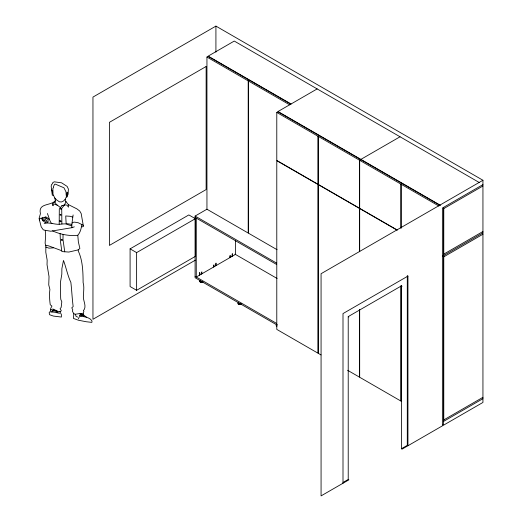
<?xml version="1.0" encoding="UTF-8"?>
<svg xmlns="http://www.w3.org/2000/svg" width="522" height="522" viewBox="0 0 522 522"><rect width="100%" height="100%" fill="white"/><g stroke="black" fill="none" stroke-linecap="round" stroke-linejoin="round"><path stroke-width="0.78" d="M51.534 190.08L52.154 190.289C52.05 194.067 55.038 196.964 55.391 200.598C50.915 206.17 37.832 202.693 40.442 213.681L39.059 218.477L41.212 226.868L43.274 229.804L45.238 230.319L45.655 235.181L45.12 243.213L45.871 246.273L45.792 252.178L47.169 260.204L47.026 264.628L49.029 276.582L48.742 284.882L49.897 289.416C49.192 294.473 49.564 299.641 50.236 304.724L51.959 306.133L50.745 308.248L50.51 311.06L49.172 312.639L49.557 314.714L53.407 316.071L61.394 317.05L61.374 314.525L59.854 311.667M63.071 234.398L62.979 239.5L64.754 251.806M44.181 223.377C49.988 221.876 55.88 225.367 61.87 224.003L61.726 208.402L64.121 205.433M50.869 309.872L52.944 309.017L59.058 311.81L60.545 311.549L61.296 310.662L60.082 308.724L61.159 307.412L61.811 301.742L60.787 299.406L60.643 297.442L60.513 281.945L61.818 274.187L61.877 268.66L63.488 260.452C66.15 267.558 67.658 275.649 70.868 282.402C71.782 290.395 72.14 298.688 73.165 306.597L71.762 307.804L72.786 309.82L72.395 311.145L73.804 313.768L73.465 318.446L78.437 320.227L86.221 321.741L91.865 322.374L92.009 321.023C90.038 317.396 85.014 317.011 81.432 316.215L79.337 316.763L78.352 318.805M74.333 226.822L71.977 227.683L71.782 224.76L73.113 214.947M66.757 195.052L67.057 192.22L67.69 192.82L67.658 194.262L67.469 196.644L66.725 197.048L66.314 196.879L66.757 195.052L66.203 195.443L66.02 191.926L63.938 187.783L55.234 184.103L54.595 184.253L53.472 186.543L53.636 187.652L52.866 188.377L52.99 193.205L52.605 192.983M66.314 196.879L65.178 199.339L65.439 201.303L65.863 201.401L65.694 202.614L64.31 205.009L61.85 205.766L59.306 209.048L59.195 224.121M52.487 230.874C60.356 234.398 69.263 236.251 77.791 235.278C80.355 232.499 81.386 228.153 81.765 224.421M39.372 219.958L39.679 218.711L41.186 218.085L42.563 218.248M55.391 200.598L55.13 202.458L56.187 204.219L60.428 207.567M54.575 201.72L54.112 202.751L52.376 203.678L52.376 204.924L53.172 205.753L53.172 204.787L54.02 203.971L57.387 205.283M79.527 315.458L80.427 314.127L80.179 313.474L75.344 314.251L73.804 313.768M67.455 195.554L68.036 194.321L68.402 189.088L67.162 186.439L61.596 182.817L54.197 181.819L52.624 182.752L52.761 183.372L51.456 184.716L51.182 186.341L52.298 195.248L53.466 195.398M65.178 199.339L63.527 200.977L61.57 201.942L59.43 201.818L56.48 199.822L54.875 198.008M80.179 313.474L82.946 313.931L83.481 313.428L83.181 312.848L83.905 311.471L83.331 310.401L84.212 309.611C86.691 304.815 82.287 299.791 83.566 294.78C83.513 290.728 84.368 286.669 83.122 282.643C82.991 272.027 82.835 260.746 78.274 251.056L78.228 249.868L79.873 248.479L78.359 241.856L77.791 235.278M79.82 315.738L80.825 314.955L83.722 315.549M72.186 223.057L73.145 222.333L74.6 222.137L78.28 222.77L82.894 225.086L83.37 226.143L82.763 226.77L81.523 226.789M402.071 286.265L401.418 285.886L401.418 448.757L402.071 449.135L482.941 402.442L482.941 180.26L215.919 26.1L92.955 97.092L92.955 319.281L195.339 260.165M206.947 57.055L208.121 56.376L249.372 80.192L248.198 80.871L206.947 57.055L206.947 209.224L248.198 233.04L248.198 80.871M277.058 249.705L248.394 233.151L248.394 80.988L249.568 80.31L290.819 104.126M317.154 88.916L277.991 111.525L440.268 205.218M276.784 112.452L277.958 111.773L319.21 135.589L318.035 136.268L276.784 112.452L276.784 160.463L318.035 184.279L318.035 136.268M318.231 136.379L319.405 135.7L360.656 159.517L359.482 160.195L318.231 136.379L318.231 184.39L359.482 208.206L359.482 160.195M130.089 248.85L188.833 214.933L195.358 218.698L195.358 256.387L136.62 290.297L130.089 286.532L130.089 248.85L136.62 252.615L195.358 218.698M276.588 324.762L195.097 277.717L195.097 216.062L206.986 209.198M360.885 159.386L400.048 136.777M359.678 160.306L360.852 159.628L402.103 183.444L400.929 184.122L359.678 160.306L359.678 208.317L397.431 230.117M401.124 228.179L401.124 184.24L402.299 183.561L440.053 205.355M482.941 180.26L321.069 273.717L321.069 495.9L348.872 479.848L348.22 479.47L343 482.485M482.941 184.631L443.778 207.241L443.778 421.287L482.941 398.678M443.778 208.598L482.941 185.989M443.778 254.123L482.941 231.514M401.418 448.757L407.291 445.364L407.943 445.742L407.943 276.092L343 313.585L343 483.241M443.778 255.48L482.941 232.871M443.778 256.837L482.941 234.228M348.22 479.47L348.22 316.6L401.418 285.886M443.778 419.929L482.941 397.32M78.228 249.868L68.826 252.054L61.857 251.578L60.382 240.805L60.108 233.66M201.224 273.789L200.853 273.789M61.85 205.766L65.315 204.872L67.012 205.179L68.48 207.182L68.389 204.598L65.863 201.401M71.977 227.683L50.791 231.233L45.238 230.319M61.87 224.003L65.387 223.853L71.762 225.902M52.65 310.512L55.998 310.792L56.963 311.432M53.355 247.872L48.957 248.159L45.858 247.076M51.482 311.366L53.812 310.76L55.998 311.151L57.772 312.182M52.148 310.825L53.812 310.76L53.812 309.566M71.873 224.395L66.144 223.533L65.72 215.971L70.209 216.304L72.734 217.08M50.745 312.065L54.19 312.143L59.58 313.317M229.399 257.385L229.856 257.124M61.733 250.717L48.722 245.895L45.753 245.288M48.389 221.87L45.042 219.305L41.812 218.516L41.923 219.429L45.766 221.25L47.587 222.698M83.213 314.936L80.427 314.127L81.758 315.954M44.677 220.617L42.595 220.069L42.432 220.499L45.956 222.979M46.223 218.274L42.752 217.289L42.282 218.013L42.837 218.49M77.661 317.076L76.095 316.436L75.344 314.251M68.389 204.598L76.943 208.898L79.722 211.032L81.164 213.505L83.37 226.019M479.424 182.609L234.261 41.062L208.154 56.135L291.048 103.989M248.394 80.988L289.645 104.805M401.124 184.24L438.878 206.033M396.733 229.941L359.678 208.546L359.678 251.741M407.943 276.092L407.291 275.714L407.291 445.364M195.097 216.062L276.588 263.108M195.097 217.42L276.588 264.465M348.22 316.6L348.872 316.978M234.965 254.155L277.11 278.487M195.097 276.36L276.588 323.405M321.03 354.94L318.231 353.329L318.231 184.618L359.482 208.428L359.482 251.63M347.593 370.281L359.482 377.138L359.482 309.494M51.946 223.664L51.437 223.364C49.264 220.395 48.892 216.793 47.378 213.505M57.942 312.593L56.428 311.706L55.998 310.557M86.698 317.285L84.212 315.549L82.946 313.931M83.938 316.182L81.53 313.833M49.192 219.344C48.422 218.666 45.075 215.56 44.846 217.309L47.972 219.488L48.409 220.323M401.124 285.449L401.124 401.183M400.929 184.122L400.929 228.068M400.929 286.154L400.929 401.072L359.678 377.256L359.678 309.605M235.435 240.701L235.435 254.423L196.272 277.038L196.272 218.098M232.323 256.224L232.323 253.666L232.022 256.393M230.346 257.366L230.346 255.48L229.824 255.78L229.824 257.666M216.004 265.646L216.004 263.081L215.71 265.815M215.919 26.1L215.919 52.141M214.027 266.788L214.027 264.902L213.505 265.202L213.505 267.088M201.89 273.796L201.89 271.91L201.368 272.21L201.368 274.096M199.685 275.068L199.685 272.504L199.391 275.238M136.62 252.615L136.62 290.297M202.255 281.776A1.383 0.803 0 0 1 200.716 281.717A1.383 0.803 0 0 1 200.226 280.875M202.869 281.756A1.755 1.011 0 0 1 200.389 281.834A1.755 1.011 0 0 1 200.252 280.405M202.869 282.134A1.755 1.011 0 0 1 200.389 282.213A1.755 1.011 0 0 1 200.252 280.784M240.942 303.602A1.383 0.803 0 0 1 238.9 303.837A1.383 0.803 0 0 1 238.763 302.636M241.053 303.876A1.755 1.011 0 0 1 238.574 303.954A1.755 1.011 0 0 1 238.437 302.525M241.308 304.039A1.755 1.011 0 0 1 238.952 304.483A1.755 1.011 0 0 1 238.182 303.125M277.012 325.774A1.383 0.803 0 0 1 277.012 324.645M276.823 325.963A1.755 1.011 0 0 1 277.032 324.364M276.823 326.341A1.755 1.011 0 0 1 276.425 325.128M59.991 220.747L59.991 221.602L60.989 221.785L60.989 220.93L59.991 220.747M61.309 239.448L61.309 240.303L62.307 240.479L62.307 239.624L61.309 239.448M60.441 208.395L60.408 209.074L61.204 209.25L61.237 208.572L60.441 208.395M60.206 214.477L60.174 215.149L60.97 215.325L61.002 214.646L60.206 214.477M206.131 66.496L109.398 122.344L109.398 245.418L206.131 189.571L206.131 66.496M443.55 207.378L442.375 208.056L442.375 256.061L443.55 255.382L443.55 207.378M443.55 255.61L442.375 256.289L442.375 424.999L443.55 424.321L443.55 255.61M318.035 184.501L276.784 160.685L276.784 329.395L318.035 353.211L318.035 184.501"/></g></svg>
